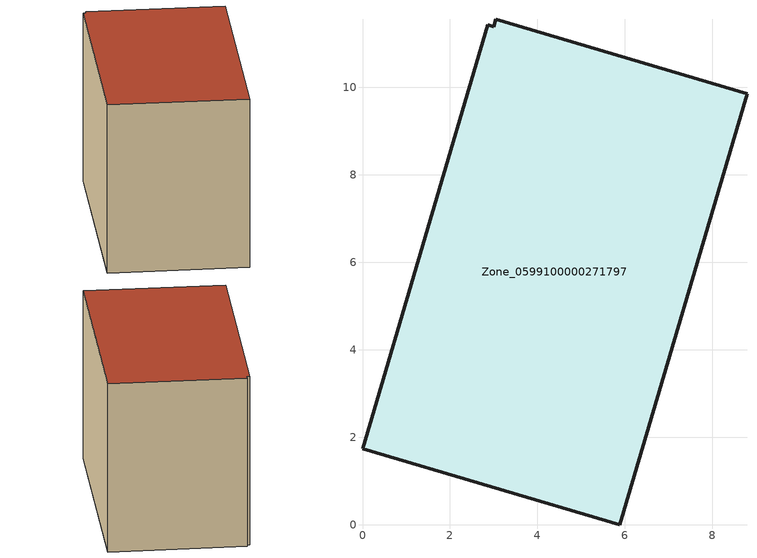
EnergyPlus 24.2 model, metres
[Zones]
Zone_0599100000271797
 floor ground (C_G): 2.86,11.43 3,11.39 3.05,11.56 8.79,9.86 5.88,0 0,1.74 z0.61
 wall outside (C_F): 2.86,11.43 0,1.74 5.88,0 8.79,9.86 3.05,11.56 3,11.39 2.86,11.43 z0.61:8.4
 roof outside (C_R): 3,11.39 2.86,11.43 0,1.74 5.88,0 8.79,9.86 3.05,11.56 z8.4
[BUILDING]
Pand.0599100000271797: North Axis=0; Terrain=City; Loads Convergence Tolerance Value=0.04; Temperature Convergence Tolerance Value=0.4; Solar Distribution=FullExterior; Maximum Number of Warmup Days=25; Minimum Number of Warmup Days=1
[Site:Location]
Rotterdam.The.Hague.AP_ZH_NLD Design_Conditions: Latitude=51.96; Longitude=4.45; Time Zone=1; Elevation=-4.5
[SITE:GROUNDTEMPERATURE:BUILDINGSURFACE]
18, 18, 18, 18, 18, 18, 18, 18, 18, 18, 18, 18
[MATERIAL] Thermal Absorptance=0.9; Solar Absorptance=0.7; Visible Absorptance=0.7
Name | Roughness | Thickness | Conductivity | Density | Specific Heat
G.TC.1965-1974 | MediumSmooth | 0.15 | 0.882353 | 540 | 1210
F.TC.1965-1974 | Rough | 0.3 | 0.697674 | 1920 | 840
R.TC.1965-1974 | MediumRough | 0.2 | 0.232558 | 1500 | 1000
[CONSTRUCTION]
C_G: G.TC.1965-1974
C_F: F.TC.1965-1974
C_R: R.TC.1965-1974
[ZONE]
Zone_0599100000271797: Type=1; Multiplier=1; Ceiling Height=Autocalculate; Volume=Autocalculate; Floor Area=autocalculate; Part of Total Floor Area=Yes
[ZONEINFILTRATION:DESIGNFLOWRATE]
Infil_Zone_0599100000271797: Zone or ZoneList or Space or SpaceList=Zone_0599100000271797; Schedule=AlwaysOn; Design Flow Rate Calculation Method=Flow/Area; Flow Rate per Floor Area=0.003; Constant Term Coefficient=1; Temperature Term Coefficient=0; Velocity Term Coefficient=0; Velocity Squared Term Coefficient=0
[HVACTEMPLATE:ZONE:IDEALLOADSAIRSYSTEM]
Zone_0599100000271797: Maximum Heating Supply Air Temperature=50; Minimum Cooling Supply Air Temperature=13; Maximum Heating Supply Air Humidity Ratio=0.0156; Minimum Cooling Supply Air Humidity Ratio=0.0077; Heating Limit=NoLimit; Cooling Limit=NoLimit; Dehumidification Control Type=ConstantSensibleHeatRatio; Cooling Sensible Heat Ratio=0.7; Dehumidification Setpoint=60; Humidification Control Type=None; Humidification Setpoint=30; Outdoor Air Method=None; Outdoor Air Flow Rate per Person=0.00944; Outdoor Air Flow Rate per Zone Floor Area=0; Outdoor Air Flow Rate per Zone=0; Demand Controlled Ventilation Type=None; Outdoor Air Economizer Type=NoEconomizer; Heat Recovery Type=None; Sensible Heat Recovery Effectiveness=0.7; Latent Heat Recovery Effectiveness=0.65
[ZONECONTROL:THERMOSTAT]
ThermostatControl_Zone_0599100000271797: Zone or ZoneList=Zone_0599100000271797; Control Type Schedule=DualSetpointControlType; Control 1=Thermostat_Zone_0599100000271797; Temperature Difference Between Cutout And Setpoint=0
[THERMOSTATSETPOINT:DUALSETPOINT]
Thermostat_Zone_0599100000271797: Heating Setpoint Temperature Schedule=HeatingSetpoint_Zone_0599100000271797; Cooling Setpoint Temperature Schedule=CoolingSetpoint_Zone_0599100000271797
[SCHEDULE:COMPACT]
HeatingSetpoint_Zone_0599100000271797: Through: 12/31, For: AllDays, Until: 24:00, 21
CoolingSetpoint_Zone_0599100000271797: Through: 12/31, For: AllDays, Until: 24:00, 24
DualSetpointControlType: Through: 12/31, For: AllDays, Until: 24:00, 4
AlwaysOn: Through: 12/31, For: AllDays, Until: 24:00, 1
